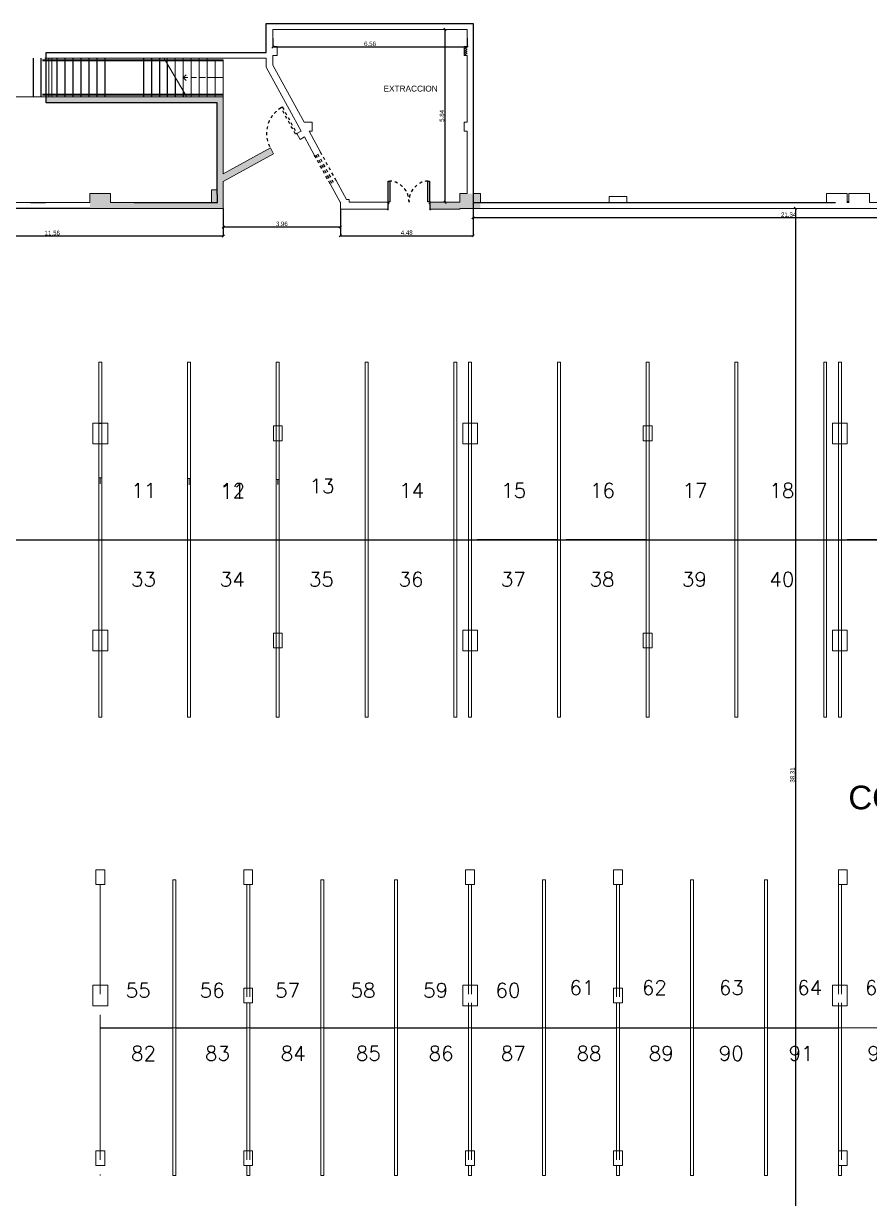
# Model space of a CAD drawing. Header units: millimetres. Extents: x 40 to 151, y 57 to 134.
# Drawn here: x 61.37 to 89.97, y 94.55 to 134.28 of the extents above; entities that cross this region are included whole.
import ezdxf

# ---------------------------------------------------------------- set-up
doc = ezdxf.new("R2010")
doc.units = ezdxf.units.MM
for name, pattern in [('ACAD_ISO10W100', [18.5, 12, -3, 0.5, -3]), ('Center', [30, 12, -6, 6, -6]), ('Dash 1_16_', [0.003174, 0.001587, -0.001587]), ('Hidden', [7.14375, 4.7625, -2.38125]), ('Overhead', [3.96875, 2.38125, -1.5875])]:
    doc.linetypes.add(name, pattern=pattern)
for name, color, linetype, lineweight in [('000', 7, 'Continuous', 9), ('A-----NPP', 7, 'Continuous', 9), ('A-----TEP', 7, 'Continuous', 9), ('A-AREALIM', 7, 'Continuous', 9), ('A-DOORSYM', 7, 'Continuous', 9), ('A-FLORHRM', 7, 'Continuous', 9), ('A-FLOROTM', 7, 'Continuous', 9), ('A-FLORSTM', 7, 'Continuous', 9), ('A-SECTMBM', 7, 'Overhead', 9), ('A-WALL', 7, 'Continuous', 9), ('C-PKNGCTM', 7, 'Continuous', 9), ('DIMENSION', 1, 'Continuous', 25)]:
    doc.layers.add(name, color=color, linetype=linetype, lineweight=lineweight)
for name, color, linetype in [('estructura', 7, 'Continuous'), ('Lineas Carpintería', 7, 'Continuous'), ('Lineas Muros mampostería', 7, 'Continuous'), ('Lineas Proyecciones', 7, 'Hidden'), ('Sectores', 3, 'Continuous')]:
    doc.layers.add(name, color=color, linetype=linetype)
doc.styles.add('ARIALNARROW', font='ARIALN.TTF')
doc.styles.add('MtXpl_Arial_Unicode_', font='ARIALUNI.ttf')
doc.styles.get("Standard").update_dxf_attribs({"font": 'txt.shx'})
doc.dimstyles.new('C', dxfattribs={"dimscale": 1.5, "dimtxt": 0.15, "dimasz": 0.08, "dimexe": 0.01, "dimexo": 0, "dimgap": 0.025, "dimtad": 1, "dimzin": 0, "dimdsep": 46, "dimtxsty": 'ARIALNARROW', "dimblk": 'OBLIQUE', "dimcen": 0, "dimclrd": 256, "dimclre": 256, "dimclrt": 256, "dimadec": 0, "dimazin": 0, "dimtfac": 1.666667, "dimtofl": 0, "dimtmove": 0, "dimatfit": 0, "dimldrblk": 'OBLIQUE', "dimfxl": 0.1, "dimtolj": 1, "dimtzin": 0, "dimarcsym": 0})

# ---------------------------------------------------------------- blocks, each defined once
blk = doc.blocks.new('_Oblique')
at = {"layer": 'estructura', "color": 0, "lineweight": -2}
blk.add_line((-0.5, -0.5), (0.5, 0.5), dxfattribs=at)
blk = doc.blocks.new('*D72')
at = {"layer": 'Defpoints', "color": 0}
for p in [(63.617792, 128.025162), (56.567697, 109.117802), (59.267697, 109.117802)]:
    blk.add_point(p, dxfattribs=at)
at = {"layer": 'DIMENSION', "lineweight": -2}
for p, q in [((63.617792, 128.025162), (59.257697, 128.025162)), ((59.267697, 128.025162), (59.267697, 109.117802)), ((56.567697, 109.117802), (59.277697, 109.117802))]:
    blk.add_line(p, q, dxfattribs=at)
at = {"layer": 'DIMENSION', "lineweight": -2, "xscale": 0.08, "yscale": 0.08, "zscale": 0.08}
for p, rotation in [((59.267697, 128.025162), 90), ((59.267697, 109.117802), 270)]:
    blk.add_blockref('_Oblique', p, dxfattribs=dict(at, rotation=rotation))
at = {"layer": 'DIMENSION', "insert": (59.166121, 118.571482), "char_height": 0.15, "attachment_point": 5, "rotation": 90, "style": 'ARIALNARROW'}
blk.add_mtext('\\A1;18.91', dxfattribs=at)
blk = doc.blocks.new('*D73')
at = {"layer": 'Defpoints', "color": 0}
for p in [(143.506885, 116.819065), (143.506885, 116.819065), (56.567697, 113.065162)]:
    blk.add_point(p, dxfattribs=at)
at = {"layer": 'DIMENSION', "lineweight": -2}
for p, q in [((56.567697, 113.065162), (56.567697, 116.829065)), ((56.567697, 116.819065), (143.506885, 116.819065)), ((143.506885, 116.819065), (143.506885, 116.829065))]:
    blk.add_line(p, q, dxfattribs=at)
at = {"layer": 'DIMENSION', "lineweight": -2, "xscale": 0.08, "yscale": 0.08, "zscale": 0.08, "rotation": 180}
blk.add_blockref('_Oblique', (56.567697, 116.819065), dxfattribs=at)
at = {"layer": 'DIMENSION', "lineweight": -2, "xscale": 0.08, "yscale": 0.08, "zscale": 0.08}
blk.add_blockref('_Oblique', (143.506885, 116.819065), dxfattribs=at)
at = {"layer": 'DIMENSION', "insert": (100.037291, 116.920641), "char_height": 0.15, "attachment_point": 5, "style": 'ARIALNARROW'}
blk.add_mtext('\\A1;86.94', dxfattribs=at)
blk = doc.blocks.new('*D74')
at = {"layer": 'Defpoints', "color": 0}
for p in [(87.464462, 128.025162), (87.464462, 89.715162), (87.464462, 89.715162)]:
    blk.add_point(p, dxfattribs=at)
at = {"layer": 'DIMENSION', "lineweight": -2}
for p, q in [((87.464462, 128.025162), (87.474462, 128.025162)), ((87.464462, 128.025162), (87.464462, 89.715162)), ((87.464462, 89.715162), (87.474462, 89.715162))]:
    blk.add_line(p, q, dxfattribs=at)
at = {"layer": 'DIMENSION', "lineweight": -2, "xscale": 0.08, "yscale": 0.08, "zscale": 0.08}
for p, rotation in [((87.464462, 128.025162), 90), ((87.464462, 89.715162), 270)]:
    blk.add_blockref('_Oblique', p, dxfattribs=dict(at, rotation=rotation))
at = {"layer": 'DIMENSION', "insert": (87.362885, 108.870162), "char_height": 0.15, "attachment_point": 5, "rotation": 90, "style": 'ARIALNARROW'}
blk.add_mtext('\\A1;38.31', dxfattribs=at)
blk = doc.blocks.new('*D75')
at = {"layer": 'Defpoints', "color": 0}
for p in [(68.123559, 128.025162), (72.083959, 128.000162), (72.083959, 127.400162)]:
    blk.add_point(p, dxfattribs=at)
at = {"layer": 'DIMENSION', "lineweight": -2}
for p, q in [((68.123559, 128.025162), (68.123559, 127.390162)), ((72.083959, 128.000162), (72.083959, 127.390162)), ((68.123559, 127.400162), (72.083959, 127.400162))]:
    blk.add_line(p, q, dxfattribs=at)
at = {"layer": 'DIMENSION', "lineweight": -2, "xscale": 0.08, "yscale": 0.08, "zscale": 0.08, "rotation": 180}
blk.add_blockref('_Oblique', (68.123559, 127.400162), dxfattribs=at)
at = {"layer": 'DIMENSION', "lineweight": -2, "xscale": 0.08, "yscale": 0.08, "zscale": 0.08}
blk.add_blockref('_Oblique', (72.083959, 127.400162), dxfattribs=at)
at = {"layer": 'DIMENSION', "insert": (70.103759, 127.501739), "char_height": 0.15, "attachment_point": 5, "style": 'ARIALNARROW'}
blk.add_mtext('\\A1;3.96', dxfattribs=at)
blk = doc.blocks.new('*D76')
at = {"layer": 'Defpoints', "color": 0}
for p in [(76.567792, 128.759701), (72.083959, 128.000162), (76.567792, 127.100162)]:
    blk.add_point(p, dxfattribs=at)
at = {"layer": 'DIMENSION', "lineweight": -2}
for p, q in [((76.567792, 128.759701), (76.567792, 127.090162)), ((72.083959, 128.000162), (72.083959, 127.090162)), ((72.083959, 127.100162), (76.567792, 127.100162))]:
    blk.add_line(p, q, dxfattribs=at)
at = {"layer": 'DIMENSION', "lineweight": -2, "xscale": 0.08, "yscale": 0.08, "zscale": 0.08, "rotation": 180}
blk.add_blockref('_Oblique', (72.083959, 127.100162), dxfattribs=at)
at = {"layer": 'DIMENSION', "lineweight": -2, "xscale": 0.08, "yscale": 0.08, "zscale": 0.08}
blk.add_blockref('_Oblique', (76.567792, 127.100162), dxfattribs=at)
at = {"layer": 'DIMENSION', "insert": (74.325876, 127.201739), "char_height": 0.15, "attachment_point": 5, "style": 'ARIALNARROW'}
blk.add_mtext('\\A1;4.48', dxfattribs=at)
blk = doc.blocks.new('*D77')
at = {"layer": 'Defpoints', "color": 0}
for p in [(69.803559, 133.784405), (76.367792, 133.784405), (76.367792, 133.484405)]:
    blk.add_point(p, dxfattribs=at)
at = {"layer": 'DIMENSION', "lineweight": -2}
for p, q in [((69.803559, 133.784405), (69.803559, 133.474405)), ((69.803559, 133.484405), (76.367792, 133.484405)), ((76.367792, 133.784405), (76.367792, 133.474405))]:
    blk.add_line(p, q, dxfattribs=at)
at = {"layer": 'DIMENSION', "lineweight": -2, "xscale": 0.08, "yscale": 0.08, "zscale": 0.08, "rotation": 180}
blk.add_blockref('_Oblique', (69.803559, 133.484405), dxfattribs=at)
at = {"layer": 'DIMENSION', "lineweight": -2, "xscale": 0.08, "yscale": 0.08, "zscale": 0.08}
blk.add_blockref('_Oblique', (76.367792, 133.484405), dxfattribs=at)
at = {"layer": 'DIMENSION', "insert": (73.085675, 133.585982), "char_height": 0.15, "attachment_point": 5, "style": 'ARIALNARROW'}
blk.add_mtext('\\A1;6.56', dxfattribs=at)
blk = doc.blocks.new('*D78')
at = {"layer": 'Defpoints', "color": 0}
for p in [(75.617792, 134.075162), (75.617792, 128.230162), (75.617792, 128.230162)]:
    blk.add_point(p, dxfattribs=at)
at = {"layer": 'DIMENSION', "lineweight": -2}
for p, q in [((75.617792, 134.075162), (75.607792, 134.075162)), ((75.617792, 134.075162), (75.617792, 128.230162)), ((75.617792, 128.230162), (75.607792, 128.230162))]:
    blk.add_line(p, q, dxfattribs=at)
at = {"layer": 'DIMENSION', "lineweight": -2, "xscale": 0.08, "yscale": 0.08, "zscale": 0.08}
for p, rotation in [((75.617792, 134.075162), 90), ((75.617792, 128.230162), 270)]:
    blk.add_blockref('_Oblique', p, dxfattribs=dict(at, rotation=rotation))
at = {"layer": 'DIMENSION', "insert": (75.516215, 131.152662), "char_height": 0.15, "attachment_point": 5, "rotation": 90, "style": 'ARIALNARROW'}
blk.add_mtext('\\A1;5.84', dxfattribs=at)
blk = doc.blocks.new('*D81')
at = {"layer": 'Defpoints', "color": 0}
for p in [(68.123559, 128.025162), (56.567697, 127.090162), (56.567697, 127.090162)]:
    blk.add_point(p, dxfattribs=at)
at = {"layer": 'DIMENSION', "lineweight": -2}
for p, q in [((68.123559, 128.025162), (68.123559, 127.080162)), ((56.567697, 127.090162), (56.567697, 127.080162)), ((68.123559, 127.090162), (56.567697, 127.090162))]:
    blk.add_line(p, q, dxfattribs=at)
at = {"layer": 'DIMENSION', "lineweight": -2, "xscale": 0.08, "yscale": 0.08, "zscale": 0.08, "rotation": 180}
blk.add_blockref('_Oblique', (56.567697, 127.090162), dxfattribs=at)
at = {"layer": 'DIMENSION', "lineweight": -2, "xscale": 0.08, "yscale": 0.08, "zscale": 0.08}
blk.add_blockref('_Oblique', (68.123559, 127.090162), dxfattribs=at)
at = {"layer": 'DIMENSION', "insert": (62.345628, 127.191739), "char_height": 0.15, "attachment_point": 5, "style": 'ARIALNARROW'}
blk.add_mtext('\\A1;11.56', dxfattribs=at)
blk = doc.blocks.new('*D82')
at = {"layer": 'Defpoints', "color": 0}
for p in [(76.567792, 128.759701), (97.902829, 128.611126), (97.902829, 127.711126)]:
    blk.add_point(p, dxfattribs=at)
at = {"layer": 'DIMENSION', "lineweight": -2}
for p, q in [((76.567792, 128.759701), (76.567792, 127.701126)), ((97.902829, 128.611126), (97.902829, 127.701126)), ((76.567792, 127.711126), (97.902829, 127.711126))]:
    blk.add_line(p, q, dxfattribs=at)
at = {"layer": 'DIMENSION', "lineweight": -2, "xscale": 0.08, "yscale": 0.08, "zscale": 0.08, "rotation": 180}
blk.add_blockref('_Oblique', (76.567792, 127.711126), dxfattribs=at)
at = {"layer": 'DIMENSION', "lineweight": -2, "xscale": 0.08, "yscale": 0.08, "zscale": 0.08}
blk.add_blockref('_Oblique', (97.902829, 127.711126), dxfattribs=at)
at = {"layer": 'DIMENSION', "insert": (87.23531, 127.812703), "char_height": 0.15, "attachment_point": 5, "style": 'ARIALNARROW'}
blk.add_mtext('\\A1;21.34', dxfattribs=at)

msp = doc.modelspace()

# ---------------------------------------------------------------- hatches: boundary and pattern name
for points in [[(68.123559, 131.797957), (67.923559, 131.797957), (62.333559, 131.797957), (62.133559, 131.797957), (62.133559, 131.597957), (67.923559, 131.597957), (67.923559, 128.650162), (67.723559, 128.650162), (67.723559, 128.225162), (64.317792, 128.225162), (64.317792, 128.525162), (63.617792, 128.525162), (63.617792, 128.025162), (67.723559, 128.025162), (68.123559, 128.025162), (68.123559, 128.650162), (68.123559, 128.93247), (69.826891, 129.866181), (69.740368, 130.024022, -0.012245712), (69.71526, 130.067278), (68.123559, 129.19476)], [(76.817792, 128.525162), (76.117792, 128.525162), (76.117792, 128.230162), (75.117792, 128.230162), (75.117792, 128.000162), (76.117792, 128.000162), (76.117792, 128.025162), (76.367792, 128.025162), (76.817792, 128.025162)]]:
    msp.add_hatch(color=252).paths.add_polyline_path(points)

# ---------------------------------------------------------------- linework, layer by layer
at = {"color": 252, "linetype": 'ACAD_ISO10W100'}
for p, q in [((69.573559, 133.297957), (69.573559, 134.275162)), ((69.573559, 134.275162), (76.567792, 134.275162)), ((76.567792, 134.275162), (76.567792, 128.225162)), ((62.133559, 131.597957), (62.133559, 133.297957)), ((62.133559, 133.297957), (69.573559, 133.297957)), ((67.923559, 131.597957), (62.133559, 131.597957)), ((67.923559, 128.773996), (67.923559, 131.597957)), ((67.92518, 128.225162), (67.923559, 128.773996)), ((46.612789, 128.225162), (67.92518, 128.225162)), ((76.567792, 128.225162), (76.817792, 128.225162)), ((76.817792, 128.225162), (97.902829, 128.225162))]:
    msp.add_line(p, q, dxfattribs=at)
at = {"color": 252}
msp.add_line((63.917792, 120.76916), (64.017792, 120.76916), dxfattribs=at)
at = {"linetype": 'ACAD_ISO10W100'}
msp.add_lwpolyline([(46.612789, 128.225162), (67.92518, 128.225162), (67.923559, 128.773996), (67.923559, 131.597957), (62.133559, 131.597957), (62.133559, 133.297957), (69.573559, 133.297957), (69.573559, 134.275162), (76.567792, 134.275162), (76.567792, 128.225162), (76.817792, 128.225162), (97.902829, 128.225162)], dxfattribs=at)
at = {"layer": '000', "color": 252, "ltscale": 0.01}
for p, q in [((63.917792, 118.919258), (64.017792, 118.919258)), ((63.967792, 118.919258), (63.967792, 118.711782)), ((66.917792, 118.888661), (67.017792, 118.888661)), ((66.917792, 118.888661), (67.017792, 118.888661)), ((66.967792, 118.888661), (66.967792, 118.717803)), ((66.967792, 118.888661), (66.967792, 118.681185)), ((69.917792, 118.858064), (70.017792, 118.858064)), ((69.967792, 118.858064), (69.967792, 118.687206))]:
    msp.add_line(p, q, dxfattribs=at)
at = {"layer": 'A-----NPP', "color": 252}
msp.add_line((63.967792, 100.325162), (128.916992, 100.325162), dxfattribs=at)
at = {"layer": 'A-AREALIM', "color": 252}
for p, q in [((73.702013, 128.025162), (73.687792, 128.025162)), ((75.117792, 128.025162), (75.103571, 128.025162))]:
    msp.add_line(p, q, dxfattribs=at)
at = {"layer": 'A-DOORSYM', "color": 252}
for p, q in [((73.702792, 128.250162), (73.677792, 128.250162)), ((73.677792, 128.250162), (73.677792, 128.230162)), ((73.677792, 128.230162), (73.678792, 128.230162)), ((73.678792, 128.000162), (73.677792, 128.000162)), ((73.677792, 128.000162), (73.677792, 127.980162)), ((73.677792, 127.980162), (73.702792, 127.980162)), ((73.678792, 128.230162), (73.678792, 128.249162)), ((73.678792, 128.249162), (73.701792, 128.249162)), ((73.678792, 127.981162), (73.678792, 128.000162)), ((73.701792, 127.981162), (73.678792, 127.981162)), ((73.701792, 128.249162), (73.701792, 128.199162)), ((73.701792, 128.199162), (73.721792, 128.199162)), ((73.721792, 128.181162), (73.701792, 128.181162)), ((73.701792, 128.181162), (73.701792, 127.981162)), ((73.702792, 128.200162), (73.702792, 128.250162)), ((73.722792, 128.200162), (73.702792, 128.200162)), ((73.702792, 127.980162), (73.702792, 128.180162)), ((73.702792, 128.180162), (73.722792, 128.180162)), ((73.721792, 128.199162), (73.721792, 128.181162)), ((73.722792, 128.180162), (73.722792, 128.200162)), ((75.102792, 128.200162), (75.082792, 128.200162)), ((75.082792, 128.200162), (75.082792, 128.180162)), ((75.082792, 128.180162), (75.102792, 128.180162)), ((75.083792, 128.181162), (75.083792, 128.199162)), ((75.083792, 128.199162), (75.103792, 128.199162)), ((75.103792, 128.181162), (75.083792, 128.181162)), ((75.127792, 128.250162), (75.102792, 128.250162)), ((75.102792, 128.250162), (75.102792, 128.200162)), ((75.102792, 128.180162), (75.102792, 127.980162)), ((75.102792, 127.980162), (75.127792, 127.980162)), ((75.103792, 128.199162), (75.103792, 128.249162)), ((75.103792, 128.249162), (75.126792, 128.249162)), ((75.103792, 127.981162), (75.103792, 128.181162)), ((75.126792, 127.981162), (75.103792, 127.981162)), ((75.126792, 128.249162), (75.126792, 128.230162)), ((75.126792, 128.230162), (75.127792, 128.230162)), ((75.127792, 128.000162), (75.126792, 128.000162)), ((75.126792, 128.000162), (75.126792, 127.981162)), ((75.127792, 128.230162), (75.127792, 128.250162)), ((75.127792, 127.980162), (75.127792, 128.000162))]:
    msp.add_line(p, q, dxfattribs=at)
at = {"layer": 'A-FLORHRM', "color": 252, "linetype": 'Overhead'}
for p, q in [((61.693559, 133.007957), (61.693559, 133.047957)), ((64.393559, 133.047957), (61.693559, 133.047957)), ((61.693559, 133.017957), (61.693559, 133.037957)), ((64.393559, 133.037957), (61.693559, 133.037957)), ((61.693559, 133.017957), (61.693559, 133.037957)), ((64.393559, 133.037957), (61.693559, 133.037957)), ((64.393559, 133.017957), (61.693559, 133.017957)), ((64.393559, 133.017957), (61.693559, 133.017957)), ((64.393559, 133.007957), (61.693559, 133.007957)), ((65.423559, 133.047957), (64.393559, 133.047957)), ((64.471703, 133.037957), (64.393559, 133.037957)), ((64.471703, 133.037957), (64.393559, 133.037957)), ((65.423559, 133.017957), (64.393559, 133.017957)), ((65.423559, 133.017957), (64.393559, 133.017957)), ((65.423559, 133.007957), (64.393559, 133.007957)), ((65.423559, 133.037957), (65.071963, 133.037957)), ((65.423559, 133.037957), (65.071963, 133.037957)), ((66.151866, 133.047957), (65.423559, 133.047957)), ((66.157728, 133.037957), (65.423559, 133.037957)), ((66.157728, 133.037957), (65.423559, 133.037957)), ((66.169451, 133.017957), (65.423559, 133.017957)), ((66.169451, 133.017957), (65.423559, 133.017957)), ((66.175313, 133.007957), (65.423559, 133.007957)), ((61.693559, 131.847957), (61.693559, 131.887957)), ((64.393559, 131.887957), (61.693559, 131.887957)), ((65.423559, 131.887957), (64.393559, 131.887957)), ((66.831805, 131.887957), (65.423559, 131.887957)), ((61.693559, 131.857957), (61.693559, 131.877957)), ((64.393559, 131.877957), (61.693559, 131.877957)), ((61.693559, 131.857957), (61.693559, 131.877957)), ((64.393559, 131.877957), (61.693559, 131.877957)), ((64.393559, 131.857957), (61.693559, 131.857957)), ((64.393559, 131.857957), (61.693559, 131.857957)), ((64.393559, 131.847957), (61.693559, 131.847957)), ((65.423559, 131.877957), (64.393559, 131.877957)), ((65.423559, 131.877957), (64.393559, 131.877957)), ((65.423559, 131.857957), (64.393559, 131.857957)), ((65.423559, 131.857957), (64.393559, 131.857957)), ((65.423559, 131.847957), (64.393559, 131.847957)), ((66.837666, 131.877957), (65.423559, 131.877957)), ((66.837666, 131.877957), (65.423559, 131.877957)), ((66.84939, 131.857957), (65.423559, 131.857957)), ((66.84939, 131.857957), (65.423559, 131.857957)), ((66.855251, 131.847957), (65.423559, 131.847957))]:
    msp.add_line(p, q, dxfattribs=at)
at = {"layer": 'A-FLORHRM', "color": 252}
for p, q in [((66.151866, 133.047957), (66.175313, 133.007957)), ((68.123559, 133.047957), (66.151866, 133.047957)), ((68.123559, 133.007957), (66.175313, 133.007957)), ((68.123559, 133.047957), (68.123559, 133.007957)), ((66.831805, 131.887957), (66.855251, 131.847957)), ((68.123559, 131.887957), (66.831805, 131.887957)), ((68.123559, 131.887957), (68.123559, 131.847957)), ((68.123559, 131.847957), (66.855251, 131.847957))]:
    msp.add_line(p, q, dxfattribs=at)
at = {"layer": 'A-FLOROTM', "color": 252}
for p, q in [((73.687792, 128.225162), (73.701792, 128.225162)), ((73.702139, 128.050162), (73.687792, 128.050162)), ((73.702013, 128.025162), (73.687792, 128.025162)), ((75.117792, 128.050162), (75.103445, 128.050162)), ((75.117792, 128.025162), (75.103571, 128.025162)), ((75.103792, 128.225162), (75.117792, 128.225162))]:
    msp.add_line(p, q, dxfattribs=at)
at = {"layer": 'A-FLORSTM', "color": 252}
for p, q in [((66.151866, 133.047957), (66.122559, 133.097957)), ((66.233559, 133.097957), (66.233559, 133.047957)), ((66.503559, 133.097957), (66.503559, 133.047957)), ((66.773559, 133.097957), (66.773559, 133.047957)), ((67.043559, 133.097957), (67.043559, 133.047957)), ((67.313559, 133.097957), (67.313559, 133.047957)), ((67.583559, 133.097957), (67.583559, 133.047957)), ((66.831805, 131.887957), (66.175313, 133.007957)), ((66.233559, 133.007957), (66.233559, 132.908587)), ((66.503559, 133.007957), (66.503559, 132.447957)), ((66.773559, 133.007957), (66.773559, 131.987327)), ((67.043559, 133.007957), (67.043559, 131.887957)), ((67.313559, 133.007957), (67.313559, 131.887957)), ((67.583559, 133.007957), (67.583559, 131.887957)), ((67.853559, 133.007957), (67.853559, 131.887957)), ((68.123559, 133.007957), (68.123559, 131.887957)), ((66.869018, 132.543416), (66.773559, 132.447957)), ((66.869018, 132.352497), (66.773559, 132.447957)), ((66.923559, 132.447957), (66.773559, 132.447957)), ((67.223559, 132.447957), (67.043559, 132.447957)), ((67.523559, 132.447957), (67.313559, 132.447957)), ((67.823559, 132.447957), (67.583559, 132.447957)), ((68.123559, 132.447957), (67.853559, 132.447957)), ((66.884559, 131.797957), (66.855251, 131.847957)), ((67.043559, 131.847957), (67.043559, 131.797957)), ((67.313559, 131.847957), (67.313559, 131.797957)), ((67.583559, 131.847957), (67.583559, 131.797957)), ((67.853559, 131.847957), (67.853559, 131.797957)), ((68.123559, 131.847957), (68.123559, 131.797957))]:
    msp.add_line(p, q, dxfattribs=at)
at = {"layer": 'A-SECTMBM', "color": 252}
for p, q in [((64.471703, 133.097957), (58.978564, 133.097957)), ((62.233559, 133.097957), (62.233559, 131.797957)), ((66.122559, 133.097957), (65.071963, 133.097957)), ((66.884559, 131.797957), (58.978564, 131.797957))]:
    msp.add_line(p, q, dxfattribs=at)
at = {"layer": 'A-WALL', "color": 252, "lineweight": 18}
for p, q in [((69.573559, 134.275162), (69.573559, 133.297957)), ((69.803559, 133.493648), (69.803559, 134.075162)), ((69.948559, 133.493648), (69.803559, 133.493648)), ((69.948559, 133.193648), (69.948559, 133.493648)), ((62.333559, 133.297957), (62.133559, 133.297957)), ((62.133559, 133.297957), (62.133559, 131.597957)), ((69.573559, 133.297957), (62.333559, 133.297957)), ((62.333559, 131.797957), (62.333559, 133.097957)), ((62.333559, 133.097957), (64.471703, 133.097957)), ((62.333559, 133.097957), (69.573559, 133.097957)), ((65.071963, 133.097957), (66.122559, 133.097957)), ((69.573559, 133.097957), (69.573559, 132.803964)), ((69.803559, 132.862869), (69.803559, 133.193648)), ((69.803559, 133.193648), (69.948559, 133.193648)), ((69.573559, 132.803964), (70.759838, 130.63988)), ((70.860678, 130.934405), (69.803559, 132.862869)), ((62.133559, 131.597957), (67.923559, 131.597957)), ((67.923559, 131.797957), (62.333559, 131.797957)), ((68.123559, 131.797957), (67.923559, 131.797957)), ((71.12556, 130.934405), (70.860678, 130.934405)), ((71.12556, 130.634405), (71.12556, 130.934405)), ((70.759838, 130.63988), (70.610766, 130.558164)), ((70.610766, 130.558164), (70.721323, 130.356479)), ((70.721323, 130.356479), (70.870395, 130.438195)), ((70.870395, 130.438195), (71.211204, 129.81647)), ((71.412889, 129.927028), (71.025128, 130.634405)), ((71.025128, 130.634405), (71.12556, 130.634405)), ((69.716334, 130.067866), (68.123559, 129.19476)), ((69.826891, 129.866181), (69.716334, 130.067866)), ((68.123559, 128.93247), (69.826891, 129.866181)), ((71.739956, 128.851887), (72.080765, 128.230162)), ((72.290979, 128.325162), (71.941642, 128.962444)), ((72.383959, 128.325162), (72.290979, 128.325162)), ((72.383959, 128.230162), (72.383959, 128.325162)), ((72.083959, 128.224335), (72.080765, 128.230162)), ((72.080765, 128.230162), (72.083959, 128.230162)), ((72.083959, 128.230162), (72.083959, 128.000162)), ((72.083959, 128.000162), (73.687792, 128.000162)), ((73.687792, 128.230162), (72.383959, 128.230162)), ((73.687792, 128.000162), (73.687792, 128.230162)), ((76.117792, 128.230162), (75.117792, 128.230162)), ((75.117792, 128.230162), (75.117792, 128.000162)), ((75.117792, 128.000162), (76.117792, 128.000162)), ((63.917792, 110.825162), (63.917792, 122.825162)), ((64.017792, 122.825162), (63.917792, 122.825162)), ((63.917792, 122.825162), (63.917792, 110.825162)), ((64.017792, 110.825162), (64.017792, 122.825162)), ((64.017792, 110.825162), (64.017792, 122.825162)), ((67.017792, 122.825162), (66.917792, 122.825162)), ((66.917792, 122.825162), (66.917792, 110.825162)), ((66.917792, 110.825162), (66.917792, 122.825162)), ((67.017792, 122.825162), (66.917792, 122.825162)), ((66.917792, 122.825162), (66.917792, 110.825162)), ((67.017792, 110.825162), (67.017792, 122.825162)), ((67.017792, 110.825162), (67.017792, 122.825162)), ((67.017792, 110.825162), (67.017792, 122.825162)), ((67.017792, 110.825162), (67.017792, 122.825162)), ((70.017792, 122.825162), (69.917792, 122.825162)), ((69.917792, 122.825162), (69.917792, 110.825162)), ((70.017792, 122.825162), (69.917792, 122.825162)), ((69.917792, 122.825162), (69.917792, 110.825162)), ((70.017792, 110.825162), (70.017792, 122.825162)), ((70.017792, 110.825162), (70.017792, 122.825162)), ((70.017792, 110.825162), (70.017792, 122.825162)), ((73.017792, 122.825162), (72.917792, 122.825162)), ((72.917792, 122.825162), (72.917792, 110.825162)), ((73.017792, 122.825162), (72.917792, 122.825162)), ((72.917792, 122.825162), (72.917792, 110.825162)), ((73.017792, 110.825162), (73.017792, 122.825162)), ((73.017792, 110.825162), (73.017792, 122.825162)), ((73.017792, 110.825162), (73.017792, 122.825162)), ((73.017792, 110.825162), (73.017792, 122.825162)), ((76.017792, 122.825162), (75.917792, 122.825162)), ((75.917792, 122.825162), (75.917792, 110.825162)), ((76.017792, 122.825162), (75.917792, 122.825162)), ((75.917792, 122.825162), (75.917792, 110.825162)), ((76.017792, 110.825162), (76.017792, 122.825162)), ((76.017792, 110.825162), (76.017792, 122.825162)), ((76.017792, 110.825162), (76.017792, 122.825162)), ((76.017792, 110.825162), (76.017792, 122.825162)), ((76.417792, 110.825162), (76.417792, 122.825162)), ((76.517792, 122.825162), (76.417792, 122.825162)), ((76.417792, 122.825162), (76.417792, 110.825162)), ((76.517792, 110.825162), (76.517792, 122.825162)), ((76.517792, 110.825162), (76.517792, 122.825162)), ((79.517792, 122.825162), (79.417792, 122.825162)), ((79.417792, 122.825162), (79.417792, 110.825162)), ((79.417792, 110.825162), (79.417792, 122.825162)), ((79.517792, 122.825162), (79.417792, 122.825162)), ((79.417792, 122.825162), (79.417792, 110.825162)), ((79.517792, 110.825162), (79.517792, 122.825162)), ((79.517792, 110.825162), (79.517792, 122.825162)), ((79.517792, 110.825162), (79.517792, 122.825162)), ((79.517792, 110.825162), (79.517792, 122.825162)), ((82.517792, 122.825162), (82.417792, 122.825162)), ((82.417792, 122.825162), (82.417792, 110.825162)), ((82.517792, 122.825162), (82.417792, 122.825162)), ((82.417792, 122.825162), (82.417792, 110.825162)), ((82.518992, 122.825162), (82.418992, 122.825162)), ((82.418992, 122.825162), (82.418992, 110.825162)), ((82.517792, 110.825162), (82.517792, 122.825162)), ((82.517792, 110.825162), (82.517792, 122.825162)), ((82.517792, 110.825162), (82.517792, 122.825162)), ((82.518992, 110.825162), (82.518992, 122.825162)), ((82.518992, 110.825162), (82.518992, 122.825162)), ((85.518992, 122.825162), (85.418992, 122.825162)), ((85.418992, 122.825162), (85.418992, 110.825162)), ((85.518992, 110.825162), (85.518992, 122.825162)), ((85.518992, 110.825162), (85.518992, 122.825162)), ((88.518992, 122.825162), (88.418992, 122.825162)), ((88.418992, 122.825162), (88.418992, 110.825162)), ((88.518992, 110.825162), (88.518992, 122.825162)), ((88.518992, 110.825162), (88.518992, 122.825162)), ((88.917792, 110.825162), (88.917792, 122.825162)), ((89.017792, 122.825162), (88.917792, 122.825162)), ((88.917792, 122.825162), (88.917792, 110.825162)), ((89.017792, 110.825162), (89.017792, 122.825162)), ((89.017792, 110.825162), (89.017792, 122.825162)), ((64.217792, 120.76916), (63.717792, 120.76916)), ((63.717792, 120.76916), (63.717792, 120.06916)), ((64.217792, 120.06916), (64.217792, 120.76916)), ((76.717792, 120.76916), (76.217792, 120.76916)), ((76.217792, 120.76916), (76.217792, 120.06916)), ((76.717792, 120.76916), (76.217792, 120.76916)), ((76.217792, 120.76916), (76.217792, 120.06916)), ((76.717792, 120.06916), (76.717792, 120.76916)), ((76.717792, 120.06916), (76.717792, 120.76916)), ((89.217792, 120.76916), (88.717792, 120.76916)), ((88.717792, 120.76916), (88.717792, 120.06916)), ((89.217792, 120.76916), (88.717792, 120.76916)), ((88.717792, 120.76916), (88.717792, 120.06916)), ((89.217792, 120.06916), (89.217792, 120.76916)), ((89.217792, 120.06916), (89.217792, 120.76916)), ((70.117792, 120.66916), (69.817792, 120.66916)), ((69.817792, 120.66916), (69.817792, 120.16916)), ((70.117792, 120.16916), (70.117792, 120.66916)), ((70.117792, 120.16916), (70.117792, 120.66916)), ((82.617792, 120.66916), (82.317792, 120.66916)), ((82.317792, 120.16916), (82.317792, 120.66916)), ((82.617792, 120.66916), (82.317792, 120.66916)), ((82.317792, 120.66916), (82.317792, 120.16916)), ((82.617792, 120.16916), (82.617792, 120.66916)), ((82.617792, 120.16916), (82.617792, 120.66916)), ((82.617792, 120.16916), (82.617792, 120.66916)), ((82.617792, 120.16916), (82.617792, 120.66916)), ((63.717792, 120.06916), (64.217792, 120.06916)), ((69.817792, 120.16916), (70.117792, 120.16916)), ((69.817792, 120.16916), (70.117792, 120.16916)), ((76.217792, 120.06916), (76.717792, 120.06916)), ((76.217792, 120.06916), (76.717792, 120.06916)), ((82.317792, 120.16916), (82.617792, 120.16916)), ((82.317792, 120.16916), (82.617792, 120.16916)), ((82.317792, 120.16916), (82.617792, 120.16916)), ((82.317792, 120.16916), (82.617792, 120.16916)), ((88.717792, 120.06916), (89.217792, 120.06916)), ((88.717792, 120.06916), (89.217792, 120.06916)), ((64.017792, 116.825162), (69.917792, 116.825162)), ((69.917792, 116.825162), (76.017792, 116.825162)), ((76.709977, 116.834408), (79.417792, 116.834408)), ((79.709977, 116.834408), (82.417792, 116.834408)), ((82.418992, 116.825162), (88.518992, 116.825162)), ((89.209977, 116.834408), (91.917792, 116.834408)), ((64.217792, 113.765162), (63.717792, 113.765162)), ((63.717792, 113.765162), (63.717792, 113.065162)), ((64.217792, 113.065162), (64.217792, 113.765162)), ((70.117792, 113.665162), (69.817792, 113.665162)), ((69.817792, 113.665162), (69.817792, 113.165162)), ((70.117792, 113.165162), (70.117792, 113.665162)), ((70.117792, 113.165162), (70.117792, 113.665162)), ((76.717792, 113.765162), (76.217792, 113.765162)), ((76.217792, 113.765162), (76.217792, 113.065162)), ((76.717792, 113.765162), (76.217792, 113.765162)), ((76.217792, 113.765162), (76.217792, 113.065162)), ((76.717792, 113.065162), (76.717792, 113.765162)), ((76.717792, 113.065162), (76.717792, 113.765162)), ((82.617792, 113.665162), (82.317792, 113.665162)), ((82.317792, 113.165162), (82.317792, 113.665162)), ((82.617792, 113.665162), (82.317792, 113.665162)), ((82.317792, 113.665162), (82.317792, 113.165162)), ((82.617792, 113.165162), (82.617792, 113.665162)), ((82.617792, 113.165162), (82.617792, 113.665162)), ((82.617792, 113.165162), (82.617792, 113.665162)), ((82.617792, 113.165162), (82.617792, 113.665162)), ((89.217792, 113.765162), (88.717792, 113.765162)), ((88.717792, 113.765162), (88.717792, 113.065162)), ((89.217792, 113.765162), (88.717792, 113.765162)), ((88.717792, 113.765162), (88.717792, 113.065162)), ((89.217792, 113.065162), (89.217792, 113.765162)), ((89.217792, 113.065162), (89.217792, 113.765162)), ((63.717792, 113.065162), (64.217792, 113.065162)), ((69.817792, 113.165162), (70.117792, 113.165162)), ((69.817792, 113.165162), (70.117792, 113.165162)), ((76.217792, 113.065162), (76.717792, 113.065162)), ((76.217792, 113.065162), (76.717792, 113.065162)), ((82.317792, 113.165162), (82.617792, 113.165162)), ((82.317792, 113.165162), (82.617792, 113.165162)), ((82.317792, 113.165162), (82.617792, 113.165162)), ((82.317792, 113.165162), (82.617792, 113.165162)), ((88.717792, 113.065162), (89.217792, 113.065162)), ((88.717792, 113.065162), (89.217792, 113.065162)), ((63.917792, 110.825162), (64.017792, 110.825162)), ((66.917792, 110.825162), (67.017792, 110.825162)), ((66.917792, 110.825162), (67.017792, 110.825162)), ((69.917792, 110.825162), (70.017792, 110.825162)), ((69.917792, 110.825162), (70.017792, 110.825162)), ((72.917792, 110.825162), (73.017792, 110.825162)), ((72.917792, 110.825162), (73.017792, 110.825162)), ((75.917792, 110.825162), (76.017792, 110.825162)), ((75.917792, 110.825162), (76.017792, 110.825162)), ((76.417792, 110.825162), (76.517792, 110.825162)), ((79.417792, 110.825162), (79.517792, 110.825162)), ((79.417792, 110.825162), (79.517792, 110.825162)), ((82.417792, 110.825162), (82.517792, 110.825162)), ((82.417792, 110.825162), (82.517792, 110.825162)), ((82.418992, 110.825162), (82.518992, 110.825162)), ((85.418992, 110.825162), (85.518992, 110.825162)), ((88.418992, 110.825162), (88.518992, 110.825162)), ((88.917792, 110.825162), (89.017792, 110.825162)), ((64.117792, 105.665162), (63.817792, 105.665162)), ((63.817792, 105.665162), (63.817792, 105.165162)), ((64.117792, 105.165162), (64.117792, 105.665162)), ((69.117792, 105.665162), (68.817792, 105.665162)), ((68.817792, 105.665162), (68.817792, 105.165162)), ((69.117792, 105.165162), (69.117792, 105.665162)), ((76.617792, 105.665162), (76.317792, 105.665162)), ((76.317792, 105.665162), (76.317792, 105.165162)), ((76.617792, 105.165162), (76.617792, 105.665162)), ((81.617792, 105.665162), (81.317792, 105.665162)), ((81.317792, 105.665162), (81.317792, 105.165162)), ((81.617792, 105.165162), (81.617792, 105.665162)), ((89.217792, 105.665162), (88.917792, 105.665162)), ((88.917792, 105.665162), (88.917792, 105.165162)), ((89.217792, 105.165162), (89.217792, 105.665162)), ((63.817792, 105.165162), (64.117792, 105.165162)), ((68.817792, 105.165162), (69.117792, 105.165162)), ((76.317792, 105.165162), (76.617792, 105.165162)), ((81.317792, 105.165162), (81.617792, 105.165162)), ((88.917792, 105.165162), (89.217792, 105.165162)), ((64.217792, 101.765162), (63.717792, 101.765162)), ((63.717792, 101.765162), (63.717792, 101.065162)), ((64.217792, 101.065162), (64.217792, 101.765162)), ((76.717792, 101.765162), (76.217792, 101.765162)), ((76.217792, 101.765162), (76.217792, 101.065162)), ((76.717792, 101.065162), (76.717792, 101.765162)), ((89.217792, 101.765162), (88.717792, 101.765162)), ((88.717792, 101.765162), (88.717792, 101.065162)), ((89.217792, 101.065162), (89.217792, 101.765162)), ((69.117792, 101.665162), (68.817792, 101.665162)), ((68.817792, 101.665162), (68.817792, 101.165162)), ((69.117792, 101.165162), (69.117792, 101.665162)), ((81.617792, 101.665162), (81.317792, 101.665162)), ((81.317792, 101.665162), (81.317792, 101.165162)), ((81.617792, 101.165162), (81.617792, 101.665162)), ((63.717792, 101.065162), (64.217792, 101.065162)), ((68.817792, 101.165162), (69.117792, 101.165162)), ((76.217792, 101.065162), (76.717792, 101.065162)), ((81.317792, 101.165162), (81.617792, 101.165162)), ((88.717792, 101.065162), (89.217792, 101.065162)), ((64.117792, 96.165162), (63.817792, 96.165162)), ((63.817792, 96.165162), (63.817792, 95.665162)), ((64.117792, 95.665162), (64.117792, 96.165162)), ((69.117792, 96.165162), (68.817792, 96.165162)), ((68.817792, 96.165162), (68.817792, 95.665162)), ((69.117792, 95.665162), (69.117792, 96.165162)), ((76.617792, 96.165162), (76.317792, 96.165162)), ((76.317792, 96.165162), (76.317792, 95.665162)), ((76.617792, 95.665162), (76.617792, 96.165162)), ((81.617792, 96.165162), (81.317792, 96.165162)), ((81.317792, 96.165162), (81.317792, 95.665162)), ((81.617792, 95.665162), (81.617792, 96.165162)), ((89.217792, 96.165162), (88.917792, 96.165162)), ((88.917792, 96.165162), (88.917792, 95.665162)), ((89.217792, 95.665162), (89.217792, 96.165162)), ((63.817792, 95.665162), (64.117792, 95.665162)), ((68.817792, 95.665162), (69.117792, 95.665162)), ((76.317792, 95.665162), (76.617792, 95.665162)), ((81.317792, 95.665162), (81.617792, 95.665162)), ((88.917792, 95.665162), (89.217792, 95.665162))]:
    msp.add_line(p, q, dxfattribs=at)
at = {"layer": 'C-PKNGCTM', "color": 252}
for p, q in [((66.416992, 105.325162), (66.518592, 105.325162)), ((66.416992, 105.325162), (66.416992, 100.325162)), ((66.518592, 105.325162), (66.518592, 100.325162)), ((71.416992, 105.325162), (71.518592, 105.325162)), ((71.416992, 105.325162), (71.416992, 100.325162)), ((71.518592, 105.325162), (71.518592, 100.325162)), ((73.916992, 105.325162), (74.018592, 105.325162)), ((73.916992, 105.325162), (73.916992, 100.325162)), ((74.018592, 105.325162), (74.018592, 100.325162)), ((78.916992, 105.325162), (79.018592, 105.325162)), ((78.916992, 105.325162), (78.916992, 100.325162)), ((79.018592, 105.325162), (79.018592, 100.325162)), ((83.916992, 105.325162), (84.018592, 105.325162)), ((83.916992, 105.325162), (83.916992, 100.325162)), ((84.018592, 105.325162), (84.018592, 100.325162)), ((86.416992, 105.325162), (86.518592, 105.325162)), ((86.416992, 105.325162), (86.416992, 100.325162)), ((86.518592, 105.325162), (86.518592, 100.325162)), ((88.916992, 105.325162), (88.916992, 101.465162)), ((68.916992, 105.165162), (68.916992, 101.365162)), ((69.018592, 105.165162), (69.018592, 101.365162)), ((76.416992, 105.165162), (76.416992, 101.465162)), ((76.518592, 105.165162), (76.518592, 101.465162)), ((81.416992, 105.165162), (81.416992, 101.365162)), ((81.518592, 105.165162), (81.518592, 101.365162)), ((89.018592, 105.165162), (89.018592, 101.465162)), ((68.916992, 101.165162), (68.916992, 100.325162)), ((69.018592, 101.165162), (69.018592, 100.325162)), ((76.416992, 101.165162), (76.416992, 100.325162)), ((76.518592, 101.165162), (76.518592, 100.325162)), ((81.416992, 101.165162), (81.416992, 100.325162)), ((81.518592, 101.165162), (81.518592, 100.325162)), ((88.916992, 101.165162), (88.916992, 100.325162)), ((89.018592, 101.165162), (89.018592, 100.325162)), ((66.518592, 100.325162), (66.416992, 100.325162)), ((66.416992, 100.325162), (66.518592, 100.325162)), ((66.416992, 100.325162), (66.416992, 95.325162)), ((66.518592, 100.325162), (66.518592, 95.325162)), ((69.018592, 100.325162), (68.916992, 100.325162)), ((68.916992, 100.325162), (69.018592, 100.325162)), ((68.916992, 100.325162), (68.916992, 95.865162)), ((69.018592, 100.325162), (69.018592, 95.865162)), ((71.518592, 100.325162), (71.416992, 100.325162)), ((71.416992, 100.325162), (71.518592, 100.325162)), ((71.416992, 100.325162), (71.416992, 95.325162)), ((71.518592, 100.325162), (71.518592, 95.325162)), ((74.018592, 100.325162), (73.916992, 100.325162)), ((73.916992, 100.325162), (74.018592, 100.325162)), ((73.916992, 100.325162), (73.916992, 95.325162)), ((74.018592, 100.325162), (74.018592, 95.325162)), ((76.518592, 100.325162), (76.416992, 100.325162)), ((76.416992, 100.325162), (76.518592, 100.325162)), ((76.416992, 100.325162), (76.416992, 95.865162)), ((76.518592, 100.325162), (76.518592, 95.865162)), ((79.018592, 100.325162), (78.916992, 100.325162)), ((78.916992, 100.325162), (79.018592, 100.325162)), ((78.916992, 100.325162), (78.916992, 95.325162)), ((79.018592, 100.325162), (79.018592, 95.325162)), ((81.518592, 100.325162), (81.416992, 100.325162)), ((81.416992, 100.325162), (81.518592, 100.325162)), ((81.416992, 100.325162), (81.416992, 95.865162)), ((81.518592, 100.325162), (81.518592, 95.865162)), ((84.018592, 100.325162), (83.916992, 100.325162)), ((83.916992, 100.325162), (84.018592, 100.325162)), ((83.916992, 100.325162), (83.916992, 95.325162)), ((84.018592, 100.325162), (84.018592, 95.325162)), ((86.518592, 100.325162), (86.416992, 100.325162)), ((86.416992, 100.325162), (86.518592, 100.325162)), ((86.416992, 100.325162), (86.416992, 95.325162)), ((86.518592, 100.325162), (86.518592, 95.325162)), ((89.018592, 100.325162), (88.916992, 100.325162)), ((88.916992, 100.325162), (89.018592, 100.325162)), ((88.916992, 100.325162), (88.916992, 95.325162)), ((89.018592, 100.325162), (89.018592, 95.865162)), ((68.916992, 95.665162), (68.916992, 95.325162)), ((69.018592, 95.665162), (69.018592, 95.325162)), ((76.416992, 95.665162), (76.416992, 95.325162)), ((76.518592, 95.665162), (76.518592, 95.325162)), ((81.416992, 95.665162), (81.416992, 95.325162)), ((81.518592, 95.665162), (81.518592, 95.325162)), ((89.018592, 95.665162), (89.018592, 95.325162)), ((66.518592, 95.325162), (66.416992, 95.325162)), ((69.018592, 95.325162), (68.916992, 95.325162)), ((71.518592, 95.325162), (71.416992, 95.325162)), ((74.018592, 95.325162), (73.916992, 95.325162)), ((76.518592, 95.325162), (76.416992, 95.325162)), ((79.018592, 95.325162), (78.916992, 95.325162)), ((81.518592, 95.325162), (81.416992, 95.325162)), ((84.018592, 95.325162), (83.916992, 95.325162)), ((86.518592, 95.325162), (86.416992, 95.325162)), ((89.018592, 95.325162), (88.916992, 95.325162))]:
    msp.add_line(p, q, dxfattribs=at)
at = {"layer": 'C-PKNGCTM', "color": 252, "linetype": 'Center'}
for p, q in [((63.967792, 101.465162), (63.967792, 105.165162)), ((63.967792, 100.325162), (63.967792, 100.765162)), ((63.967792, 100.325162), (63.967792, 95.865162)), ((63.967792, 95.365162), (63.967792, 95.325162))]:
    msp.add_line(p, q, dxfattribs=at)
at = {"layer": 'C-PKNGCTM', "color": 252, "lineweight": 25}
for p, q in [((63.967792, 100.325162), (66.416992, 100.325162)), ((63.967792, 100.325162), (66.416992, 100.325162)), ((66.518592, 100.325162), (68.916992, 100.325162)), ((66.518592, 100.325162), (68.916992, 100.325162)), ((69.018592, 100.325162), (71.416992, 100.325162)), ((69.018592, 100.325162), (71.416992, 100.325162)), ((71.518592, 100.325162), (73.916992, 100.325162)), ((71.518592, 100.325162), (73.916992, 100.325162)), ((74.018592, 100.325162), (76.416992, 100.325162)), ((74.018592, 100.325162), (76.416992, 100.325162)), ((76.518592, 100.325162), (78.916992, 100.325162)), ((76.518592, 100.325162), (78.916992, 100.325162)), ((79.018592, 100.325162), (81.416992, 100.325162)), ((79.018592, 100.325162), (81.416992, 100.325162)), ((81.518592, 100.325162), (83.916992, 100.325162)), ((81.518592, 100.325162), (83.916992, 100.325162)), ((84.018592, 100.325162), (86.416992, 100.325162)), ((84.018592, 100.325162), (86.416992, 100.325162)), ((86.518592, 100.325162), (88.916992, 100.325162)), ((86.518592, 100.325162), (88.916992, 100.325162))]:
    msp.add_line(p, q, dxfattribs=at)
at = {"layer": 'Lineas Carpintería', "color": 252, "linetype": 'Dash 1_16_'}
for p, q in [((70.076623, 131.428562), (70.120468, 131.452596)), ((70.566921, 130.53413), (70.076623, 131.428562)), ((70.120468, 131.452596), (70.610766, 130.558164)), ((70.610766, 130.558164), (70.566921, 130.53413)), ((71.941642, 128.962444), (71.412889, 129.927028)), ((71.739956, 128.851887), (71.211204, 129.81647)), ((71.255561, 129.840785), (71.784313, 128.876202)), ((71.312047, 129.871749), (71.840799, 128.907166))]:
    msp.add_line(p, q, dxfattribs=at)
at = {"layer": 'Lineas Carpintería', "color": 252}
for p, q in [((73.702792, 128.950162), (73.752792, 128.950162)), ((73.702792, 128.250162), (73.702792, 128.950162)), ((73.752792, 128.950162), (73.752792, 128.250162)), ((75.040906, 128.250162), (75.040906, 128.950162)), ((75.040906, 128.950162), (75.090906, 128.950162)), ((75.090906, 128.950162), (75.090906, 128.250162)), ((73.702792, 128.250162), (73.752792, 128.250162)), ((75.090906, 128.250162), (75.040906, 128.250162))]:
    msp.add_line(p, q, dxfattribs=at)
at = {"layer": 'Lineas Carpintería', "color": 252, "linetype": 'Dash 1_16_'}
for centre, radius, start, end in [((70.610766, 130.558164), 1.021225, 121.53646, 211.53646), ((73.704068, 128.252773), 0.699089, 358.146544, 86.003501), ((75.08295, 128.27013), 0.681331, 93.5379, 183.362948)]:
    msp.add_arc(centre, radius, start, end, dxfattribs=at)
at = {"layer": 'Lineas Muros mampostería', "color": 252, "lineweight": 18}
for p, q in [((76.567792, 134.275162), (69.573559, 134.275162)), ((76.567792, 134.075162), (76.567792, 134.275162)), ((69.803559, 134.075162), (76.367792, 134.075162)), ((76.367792, 134.075162), (76.367792, 133.493648)), ((76.567792, 128.525162), (76.567792, 134.075162)), ((76.367792, 133.493648), (76.267792, 133.493648)), ((76.267792, 133.493648), (76.267792, 133.193648)), ((76.267792, 133.193648), (76.367792, 133.193648)), ((76.367792, 133.193648), (76.367792, 130.934405)), ((68.123559, 129.19476), (68.123559, 132.775162)), ((67.923559, 131.597957), (67.923559, 128.650162)), ((76.367792, 130.934405), (76.267792, 130.934405)), ((76.267792, 130.934405), (76.267792, 130.634405)), ((76.267792, 130.634405), (76.367792, 130.634405)), ((76.367792, 130.634405), (76.367792, 128.525162)), ((68.123559, 128.650162), (68.123559, 128.93247)), ((64.317792, 128.525162), (63.617792, 128.525162)), ((63.617792, 128.525162), (63.617792, 128.225162)), ((64.317792, 128.225162), (64.317792, 128.525162)), ((67.923559, 128.650162), (67.723559, 128.650162)), ((67.723559, 128.650162), (67.723559, 128.225162)), ((68.123559, 128.025162), (68.123559, 128.650162)), ((76.367792, 128.525162), (76.117792, 128.525162)), ((76.117792, 128.525162), (76.117792, 128.230162)), ((76.117792, 128.525162), (76.367792, 128.525162)), ((76.817792, 128.525162), (76.567792, 128.525162)), ((76.567792, 128.525162), (76.817792, 128.525162)), ((76.817792, 128.225162), (76.817792, 128.525162)), ((81.167792, 128.425162), (81.167792, 128.225162)), ((81.767792, 128.425162), (81.167792, 128.425162)), ((81.767792, 128.225162), (81.767792, 128.425162)), ((88.517792, 128.525162), (88.517792, 128.225162)), ((89.217792, 128.525162), (88.517792, 128.525162)), ((89.217792, 128.225162), (89.217792, 128.525162)), ((89.267792, 128.525162), (89.267792, 128.225162)), ((89.967792, 128.525162), (89.267792, 128.525162)), ((89.967792, 128.225162), (89.967792, 128.525162)), ((63.617792, 128.225162), (56.567697, 128.225162)), ((63.617792, 128.025162), (67.723559, 128.025162)), ((67.723559, 128.225162), (64.317792, 128.225162)), ((67.723559, 128.025162), (67.923559, 128.025162)), ((67.723559, 128.025162), (68.123559, 128.025162)), ((76.117792, 128.000162), (76.117792, 128.025162)), ((76.117792, 128.025162), (76.367792, 128.025162)), ((76.367792, 128.025162), (98.141082, 128.025162)), ((81.167792, 128.225162), (76.817792, 128.225162)), ((88.517792, 128.225162), (81.767792, 128.225162)), ((89.217792, 128.25752), (89.267792, 128.25752)), ((89.267792, 128.225162), (89.217792, 128.225162)), ((93.62988, 128.225162), (89.967792, 128.225162))]:
    msp.add_line(p, q, dxfattribs=at)
at = {"layer": 'Lineas Muros mampostería', "color": 252, "linetype": 'Continuous', "lineweight": 18}
for p, q in [((76.267792, 133.463723), (76.297717, 133.493648)), ((76.267792, 133.393012), (76.367792, 133.493012)), ((76.267792, 133.322302), (76.367792, 133.422302)), ((76.267792, 133.251591), (76.367792, 133.351591)), ((76.28056, 133.193648), (76.367792, 133.28088)), ((76.351271, 133.193648), (76.367792, 133.210169))]:
    msp.add_line(p, q, dxfattribs=at)
at = {"layer": 'Lineas Proyecciones', "color": 252, "linetype": 'Hidden', "ltscale": 50}
for p, q in [((61.693559, 133.097957), (61.693559, 131.797957)), ((61.963559, 133.097957), (61.963559, 131.797957)), ((62.503559, 133.097957), (62.503559, 131.797957)), ((62.773559, 133.097957), (62.773559, 131.797957)), ((63.043559, 133.097957), (63.043559, 131.797957)), ((63.313559, 133.097957), (63.313559, 131.797957)), ((63.583559, 133.097957), (63.583559, 131.797957)), ((63.853559, 133.097957), (63.853559, 131.797957)), ((64.123559, 133.097957), (64.123559, 131.797957)), ((65.423559, 133.097957), (65.423559, 131.797957)), ((65.693559, 133.097957), (65.693559, 131.797957)), ((65.963559, 133.097957), (65.963559, 131.797957)), ((66.233559, 132.908587), (66.233559, 131.797957)), ((66.503559, 132.447957), (66.503559, 131.797957)), ((66.773559, 131.987327), (66.773559, 131.797957))]:
    msp.add_line(p, q, dxfattribs=at)

# ---------------------------------------------------------------- texts
at = {"layer": 'A-----TEP', "color": 252}
for s, p in [('13', (71.040282, 118.393122)), ('11', (65.019611, 118.241573)), ('12', (68.019611, 118.241573)), ('11', (68.019611, 118.210976)), ('14', (74.071913, 118.241573)), ('15', (77.519611, 118.241573)), ('16', (80.519611, 118.241573)), ('17', (83.647241, 118.241573)), ('18', (86.585995, 118.241573)), ('33', (65.00655, 115.238998)), ('34', (68.00655, 115.238998)), ('35', (71.018237, 115.238998)), ('36', (74.049869, 115.238998)), ('37', (77.50655, 115.238998)), ('38', (80.50655, 115.238998)), ('39', (83.625197, 115.238998)), ('40', (86.584756, 115.238998)), ('55', (64.828694, 101.345664)), ('56', (67.328694, 101.345664)), ('57', (69.879494, 101.345664)), ('58', (72.428694, 101.345664)), ('59', (74.879494, 101.345664)), ('60', (77.326425, 101.345664)), ('61', (79.826425, 101.432966)), ('62', (82.275625, 101.432966)), ('63', (84.877225, 101.432966)), ('64', (87.526425, 101.432966)), ('65', (89.813442, 101.432966)), ('82', (65.007279, 99.211254)), ('83', (67.507279, 99.211254)), ('84', (70.067184, 99.211254)), ('85', (72.607279, 99.211254)), ('86', (75.067184, 99.211254)), ('87', (77.507279, 99.211254)), ('88', (80.067184, 99.211254)), ('89', (82.507279, 99.211254)), ('90', (84.873077, 99.211254)), ('91', (87.234442, 99.211254)), ('92', (89.894297, 99.211254))]:
    msp.add_text(s, height=0.491766, dxfattribs=at).set_placement(p)
at = {"layer": 'Sectores', "style": 'MtXpl_Arial_Unicode_'}
for s, height, p in [('EXTRACCION', 0.2, (73.540793, 131.974275)), ('COCHERAS OCASA', 0.8, (89.252758, 107.708907))]:
    msp.add_text(s, height=height, dxfattribs=at).set_placement(p)

# ---------------------------------------------------------------- dimensions: what is measured, and where the dimension line sits
at = {"layer": 'DIMENSION'}
for base, p1, p2, angle, picture, middle in [((75.617792, 128.230162), (75.617792, 134.075162), (75.617792, 128.230162), 90, '*D78', (75.516215, 131.152662)), ((59.267697, 109.117802), (63.617792, 128.025162), (56.567697, 109.117802), 90, '*D72', (59.166121, 118.571482)), ((87.464462, 89.715162), (87.464462, 128.025162), (87.464462, 89.715162), 270, '*D74', (87.362885, 108.870162))]:
    dim = msp.add_linear_dim(base=base, p1=p1, p2=p2, angle=angle, dimstyle='C', override={"dimscale": 1, "dimlfac": 1, "dimtxsty": 'ARIALNARROW', "dimtolj": 1}, dxfattribs=at)
    dim.commit()
    dim.dimension.update_dxf_attribs({"geometry": picture, "text_midpoint": middle})
for base, p1, p2, override, picture, middle in [((76.367792, 133.484405), (69.803559, 133.784405), (76.367792, 133.784405), {"dimscale": 1, "dimlfac": 1, "dimtxsty": 'ARIALNARROW', "dimtolj": 1}, '*D77', (73.085675, 133.585982)), ((76.567792, 127.100162), (72.083959, 128.000162), (76.567792, 128.759701), {"dimscale": 1, "dimlfac": 1, "dimtxsty": 'ARIALNARROW', "dimtolj": 1}, '*D76', (74.325876, 127.201739)), ((97.902829, 127.711126), (76.567792, 128.759701), (97.902829, 128.611126), {"dimscale": 1, "dimlfac": 1, "dimtxsty": 'ARIALNARROW', "dimtolj": 1}, '*D82', (87.23531, 127.812703)), ((56.567697, 127.090162), (68.123559, 128.025162), (56.567697, 127.090162), {"dimscale": 1, "dimlfac": 1, "dimtxsty": 'ARIALNARROW', "dimtolj": 1}, '*D81', (62.345628, 127.191739)), ((72.083959, 127.400162), (68.123559, 128.025162), (72.083959, 128.000162), {"dimscale": 1, "dimlfac": 1, "dimtxsty": 'ARIALNARROW', "dimtmove": 1, "dimtolj": 1}, '*D75', (70.103759, 127.501739)), ((143.506885, 116.819065), (56.567697, 113.065162), (143.506885, 116.819065), {"dimscale": 1, "dimlfac": 1, "dimtxsty": 'ARIALNARROW', "dimtolj": 1}, '*D73', (100.037291, 116.920641))]:
    dim = msp.add_linear_dim(base=base, p1=p1, p2=p2, dimstyle='C', override=override, dxfattribs=at)
    dim.commit()
    dim.dimension.update_dxf_attribs({"geometry": picture, "text_midpoint": middle})

doc.saveas('drawing.dxf')
